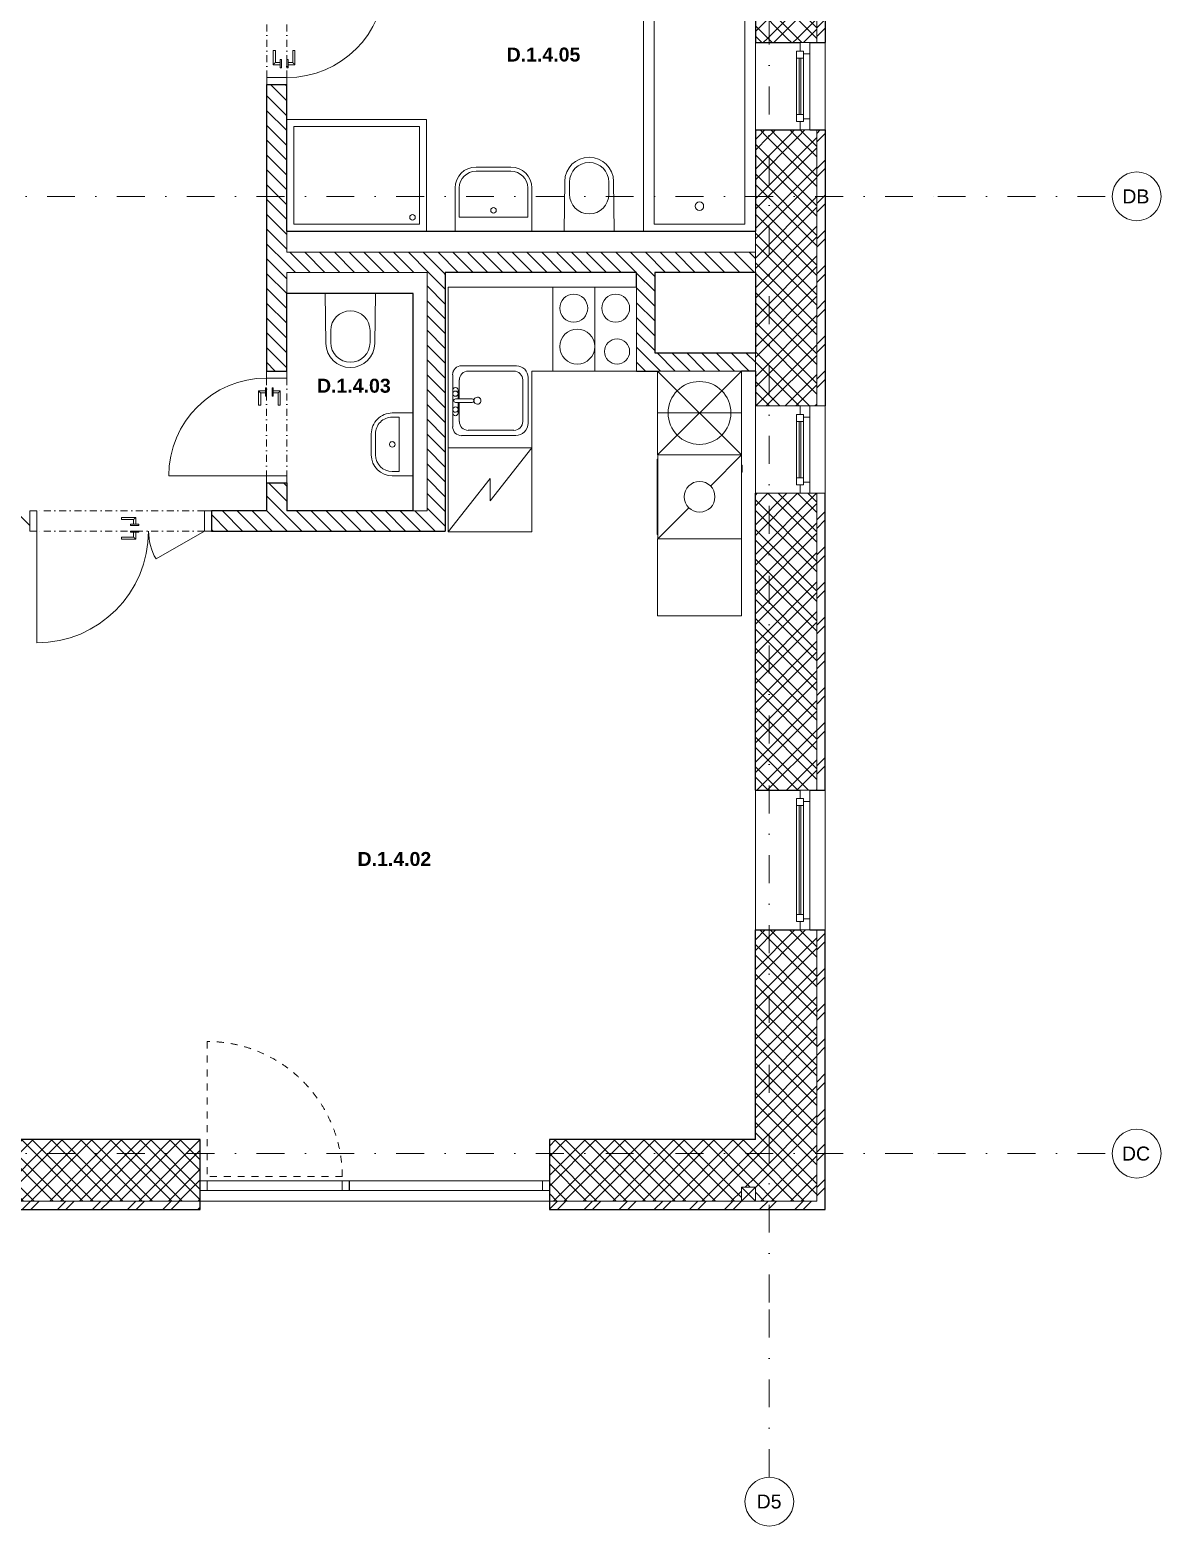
# Model space of a CAD drawing. Header units: millimetres. Extents: x -8379 to 24704, y 54514 to 72403.
# Drawn here: x 16603 to 24704, y 54514 to 65221 of the extents above; entities that cross this region are included whole.
import ezdxf

# ---------------------------------------------------------------- set-up
doc = ezdxf.new("R2010")
doc.units = ezdxf.units.MM
for name, pattern in [('HA_Dash_2mm-S1mm', [100, 50, -50]), ('HA_DashDot_10mm-S3mm', [500, 200, -150, 0, -150]), ('HA_DashDot_2_2mm-S0_6mm', [110, 50, -30, 0, -30])]:
    doc.linetypes.add(name, pattern=pattern)
for name, color, linetype, lineweight in [('A-AREA-____-IDEN', 252, 'Continuous', 9), ('A-DOOR-____-MCUT', 252, 'HA_DashDot_2_2mm-S0_6mm', 9), ('A-DOOR-____-OTLN', 252, 'Continuous', 9), ('A-DOOR-FRAM-MCUT', 252, 'Continuous', 9), ('A-FLOR-____-OTLN', 252, 'Continuous', 9), ('A-GENM-____-OTLN', 252, 'Continuous', 9), ('A-GLAZ-____-MCUT', 252, 'Continuous', 5), ('A-GLAZ-____-OTLN', 252, 'Continuous', 5), ('A-GLAZ-CURT-MCUT', 252, 'Continuous', 5), ('A-GLAZ-CURT-OTLN', 252, 'Continuous', 5), ('A-GLAZ-CWMG-MCUT', 252, 'Continuous', 5), ('A-GLAZ-CWMG-OTLN', 252, 'Continuous', 5), ('A-WALL-____-MCUT', 252, 'Continuous', 25), ('A-WALL-____-OTLN', 252, 'Continuous', 9), ('A-WALL-____-PATT', 252, 'Continuous', 25), ('E-ELEC-FIXT-OTLN', 252, 'Continuous', 9), ('I-WALL-____-MCUT', 252, 'Continuous', 25), ('I-WALL-____-OTLN', 252, 'Continuous', 9), ('M-HVAC-DUCT-OTLN', 252, 'Continuous', 9), ('P-SANR-FIXT-OTLN', 252, 'Continuous', 9), ('Q-CASE-____-OTLN', 252, 'Continuous', 9), ('Q-SPCQ-____-OTLN', 252, 'Continuous', 9), ('S-GRID-____-IDEN', 252, 'Continuous', 9), ('S-GRID-____-OTLN', 252, 'Continuous', 5)]:
    doc.layers.add(name, color=color, linetype=linetype, lineweight=lineweight)
doc.styles.add('Arial', font='arial.ttf', dxfattribs={"height": 100})
doc.styles.add('Arial_B', font='arialbd.ttf', dxfattribs={"height": 100})
pattern_1 = [(45, (0, 0), (-106.06602, 106.06602), []), (45, (75, 0), (-106.06602, 106.06602), []), (315, (0, 0), (106.06602, 106.06602), []), (315, (75, 0), (106.06602, 106.06602), [])]
pattern_2 = [(135, (0, 0), (-53.03301, -53.03301), [])]
pattern_3 = [(45, (0, 0), (-125.7236, 125.7236), []), (45, (0, 190.5), (-125.7236, 125.7236), [])]

# ---------------------------------------------------------------- blocks, each defined once
blk = doc.blocks.new('HA_DR_Single_Swing_Solid - In_700x2100-1516377-UDL_1NP-D')
at = {"layer": 'A-DOOR-____-MCUT'}
for p, q in [((-350, 72), (350, 72)), ((-350, -73), (350, -73))]:
    blk.add_line(p, q, dxfattribs=at)
at = {"layer": 'A-DOOR-____-OTLN'}
for p, q in [((-258, 25), (-258, -25)), ((-155, 25), (-258, 25)), ((-243, -25), (-243, 10)), ((-243, 10), (-155, 10)), ((-155, 25), (-155, 10)), ((-280, -25), (-220, -25)), ((-280, -25), (-280, -33)), ((-220, -33), (-280, -33)), ((-280, -73), (-220, -73)), ((-280, -73), (-280, -81)), ((-220, -81), (-280, -81)), ((-258, -81), (-258, -130)), ((-243, -115), (-243, -81)), ((-220, -33), (-220, -25)), ((-220, -81), (-220, -73)), ((-258, -130), (-155, -130)), ((-155, -115), (-243, -115)), ((-155, -115), (-155, -130))]:
    blk.add_line(p, q, dxfattribs=at)
at = {"layer": 'A-DOOR-____-OTLN', "lineweight": 5}
blk.add_line((350, -773), (350, -73), dxfattribs=at)
blk.add_arc((350, -73), 700, 180, 270, dxfattribs=at)
at = {"layer": 'A-DOOR-____-OTLN'}
for points in [[(-243, 10), (-243, 10), (-243, 10), (-243, 11), (-243, 11), (-244, 11), (-244, 12), (-245, 12), (-245, 13), (-246, 14), (-247, 14), (-247, 15), (-248, 15), (-248, 16), (-249, 16), (-249, 17), (-250, 17), (-250, 18), (-250, 18), (-251, 18), (-251, 19), (-252, 19), (-252, 20), (-253, 20), (-253, 21), (-254, 21), (-254, 22), (-255, 22), (-255, 23), (-256, 23), (-256, 24), (-257, 24), (-257, 24), (-257, 25), (-258, 25), (-258, 25)], [(-258, -130), (-258, -130), (-257, -130), (-257, -129), (-257, -129), (-256, -129), (-256, -128), (-255, -128), (-255, -127), (-254, -126), (-253, -126), (-253, -125), (-252, -125), (-252, -124), (-251, -124), (-251, -123), (-250, -123), (-250, -122), (-250, -122), (-249, -122), (-249, -121), (-248, -121), (-248, -120), (-247, -120), (-247, -119), (-246, -119), (-246, -118), (-245, -118), (-245, -117), (-244, -117), (-244, -116), (-243, -116), (-243, -116), (-243, -115), (-243, -115), (-243, -115)]]:
    blk.add_open_spline(points, degree=3, knots=[0, 0, 0, 0, 0.083333, 0.125, 0.166667, 0.208333, 0.229167, 0.25, 0.291667, 0.333333, 0.354167, 0.375, 0.395833, 0.416667, 0.4375, 0.458333, 0.479167, 0.5, 0.520833, 0.541667, 0.5625, 0.583333, 0.604167, 0.625, 0.645833, 0.666667, 0.6875, 0.708333, 0.75, 0.770833, 0.791667, 0.833333, 0.875, 0.916667, 1, 1, 1, 1], dxfattribs=at)
at = {"layer": 'A-DOOR-FRAM-MCUT'}
for p, q in [((-350, 72), (-400, 72)), ((-400, 72), (-400, -73)), ((-350, -73), (-350, 72)), ((400, 72), (350, 72)), ((350, 72), (350, -73)), ((400, -73), (400, 72)), ((-400, -73), (-350, -73)), ((350, -73), (400, -73))]:
    blk.add_line(p, q, dxfattribs=at)
blk = doc.blocks.new('HA_DR_Double_Swing_Solid - In_1200x2100_800-1517788-UDL_1NP-D')
at = {"layer": 'A-DOOR-____-MCUT'}
for p, q in [((-600, 72), (600, 72)), ((-600, -73), (600, -73))]:
    blk.add_line(p, q, dxfattribs=at)
at = {"layer": 'A-DOOR-____-OTLN', "lineweight": 5}
for p, q in [((600, 872), (600, 72)), ((-254, 272), (-600, 72))]:
    blk.add_line(p, q, dxfattribs=at)
at = {"layer": 'A-DOOR-____-OTLN'}
for p, q in [((-108, 130), (-108, 80)), ((-5, 130), (-108, 130)), ((-93, 80), (-93, 115)), ((-93, 115), (-5, 115)), ((-5, 130), (-5, 115)), ((-130, 80), (-70, 80)), ((-130, 80), (-130, 72)), ((-70, 72), (-130, 72)), ((-130, 32), (-70, 32)), ((-130, 32), (-130, 24)), ((-70, 24), (-130, 24)), ((-108, 24), (-108, -25)), ((-93, -10), (-93, 24)), ((-70, 72), (-70, 80)), ((-70, 24), (-70, 32)), ((-108, -25), (-5, -25)), ((-5, -10), (-93, -10)), ((-5, -10), (-5, -25))]:
    blk.add_line(p, q, dxfattribs=at)
at = {"layer": 'A-DOOR-____-OTLN', "lineweight": 5}
for centre, radius, start, end in [((600, 72), 800, 90, 180), ((-600, 72), 400, 360, 30)]:
    blk.add_arc(centre, radius, start, end, dxfattribs=at)
at = {"layer": 'A-DOOR-____-OTLN'}
for points in [[(-93, 115), (-93, 115), (-93, 115), (-93, 116), (-93, 116), (-94, 116), (-94, 117), (-95, 117), (-95, 118), (-96, 119), (-97, 119), (-97, 120), (-98, 120), (-98, 121), (-99, 121), (-99, 122), (-100, 122), (-100, 123), (-100, 123), (-101, 123), (-101, 124), (-102, 124), (-102, 125), (-103, 125), (-103, 126), (-104, 126), (-104, 127), (-105, 127), (-105, 128), (-106, 128), (-106, 129), (-107, 129), (-107, 129), (-107, 130), (-108, 130), (-108, 130)], [(-108, -25), (-108, -25), (-107, -25), (-107, -24), (-107, -24), (-106, -24), (-106, -23), (-105, -23), (-105, -22), (-104, -21), (-103, -21), (-103, -20), (-102, -20), (-102, -19), (-101, -19), (-101, -18), (-100, -18), (-100, -17), (-100, -17), (-99, -17), (-99, -16), (-98, -16), (-98, -15), (-97, -15), (-97, -14), (-96, -14), (-96, -13), (-95, -13), (-95, -12), (-94, -12), (-94, -11), (-93, -11), (-93, -11), (-93, -10), (-93, -10), (-93, -10)]]:
    blk.add_open_spline(points, degree=3, knots=[0, 0, 0, 0, 0.083333, 0.125, 0.166667, 0.208333, 0.229167, 0.25, 0.291667, 0.333333, 0.354167, 0.375, 0.395833, 0.416667, 0.4375, 0.458333, 0.479167, 0.5, 0.520833, 0.541667, 0.5625, 0.583333, 0.604167, 0.625, 0.645833, 0.666667, 0.6875, 0.708333, 0.75, 0.770833, 0.791667, 0.833333, 0.875, 0.916667, 1, 1, 1, 1], dxfattribs=at)
at = {"layer": 'A-DOOR-FRAM-MCUT'}
for p, q in [((-650, -73), (-650, 72)), ((-650, 72), (-600, 72)), ((-600, 72), (-600, -73)), ((600, 72), (650, 72)), ((600, -73), (600, 72)), ((650, 72), (650, -73)), ((-600, -73), (-650, -73)), ((650, -73), (600, -73))]:
    blk.add_line(p, q, dxfattribs=at)
blk = doc.blocks.new('HA_WD_SinglePanel - 1000x1500-1388170-UDL_1NP-D')
at = {"layer": 'A-GLAZ-____-MCUT'}
for p, q in [((-500, 170), (-500, 100)), ((-420, 170), (-500, 170)), ((-440, 75), (-440, 125)), ((-440, 125), (-390, 125)), ((-420, 125), (-420, 170)), ((-390, 125), (-390, 75)), ((390, 75), (390, 125)), ((390, 125), (440, 125)), ((500, 170), (420, 170)), ((420, 170), (420, 125)), ((440, 125), (440, 75)), ((500, 100), (500, 170)), ((-500, 100), (-440, 100)), ((-390, 75), (-440, 75)), ((390, 105), (-390, 105)), ((390, 95), (-390, 95)), ((440, 75), (390, 75)), ((440, 100), (500, 100))]:
    blk.add_line(p, q, dxfattribs=at)
at = {"layer": 'A-GLAZ-____-OTLN'}
for p, q in [((440, 125), (-440, 125)), ((-440, 75), (-440, 125)), ((420, 170), (-420, 170)), ((390, 125), (-390, 125)), ((440, 125), (440, 75)), ((-440, 75), (440, 75)), ((390, 75), (-390, 75))]:
    blk.add_line(p, q, dxfattribs=at)
blk = doc.blocks.new('HA_WD_SinglePanel - 625x1000-1388367-UDL_1NP-D')
at = {"layer": 'A-GLAZ-____-MCUT'}
for p, q in [((-313, 170), (-313, 100)), ((-233, 170), (-313, 170)), ((-253, 75), (-253, 125)), ((-253, 125), (-203, 125)), ((-233, 125), (-233, 170)), ((-203, 125), (-203, 75)), ((202, 75), (202, 125)), ((202, 125), (252, 125)), ((312, 170), (232, 170)), ((232, 170), (232, 125)), ((252, 125), (252, 75)), ((312, 100), (312, 170)), ((-313, 100), (-253, 100)), ((-203, 75), (-253, 75)), ((202, 105), (-203, 105)), ((202, 95), (-203, 95)), ((252, 75), (202, 75)), ((252, 100), (312, 100))]:
    blk.add_line(p, q, dxfattribs=at)
at = {"layer": 'A-GLAZ-____-OTLN'}
for p, q in [((252, 125), (-253, 125)), ((-253, 75), (-253, 125)), ((232, 170), (-233, 170)), ((202, 125), (-203, 125)), ((252, 125), (252, 75)), ((-253, 75), (252, 75)), ((202, 75), (-203, 75))]:
    blk.add_line(p, q, dxfattribs=at)
blk = doc.blocks.new('ABMV_Toilet_WallHung - Default-1458606-UDL_1NP-D')
at = {"layer": 'A-GENM-____-OTLN'}
for p, q in [((-50, 432), (-55, 75)), ((305, 75), (300, 432)), ((-16, 426), (-16, 340)), ((266, 340), (266, 426))]:
    blk.add_line(p, q, dxfattribs=at)
for centre, radius, start, end in [((125, 430), 175, 0.7323, 179.2677), ((125, 426), 141, 0, 180), ((125, 340), 141, 180, 360)]:
    blk.add_arc(centre, radius, start, end, dxfattribs=at)
blk = doc.blocks.new('ABMV_WashBasin_Generic - 550x460-1458630-UDL_1NP-D')
at = {"layer": 'P-SANR-FIXT-OTLN'}
for p, q in [((250, 535), (0, 535)), ((0, 505), (250, 505)), ((-150, 385), (-150, 75)), ((-120, 175), (-120, 385)), ((370, 385), (370, 175)), ((400, 75), (400, 385)), ((370, 175), (-120, 175))]:
    blk.add_line(p, q, dxfattribs=at)
for centre, radius, start, end in [((0, 385), 150, 90, 180), ((0, 385), 120, 90, 180), ((250, 385), 150, 360, 90), ((250, 385), 120, 360, 90), ((125, 225), 20, 90, 270), ((125, 225), 20, 270, 90)]:
    blk.add_arc(centre, radius, start, end, dxfattribs=at)
blk = doc.blocks.new('ABMV_ShowerBasin_Generic - 800x1000-1410695-UDL_1NP-D')
at = {"layer": 'P-SANR-FIXT-OTLN'}
for p, q in [((0, 0), (0, -800)), ((0, -800), (0, 0)), ((950, -50), (50, -50)), ((50, -50), (50, -750)), ((50, -50), (50, -750)), ((950, -50), (50, -50)), ((950, -750), (950, -50)), ((950, -750), (950, -50)), ((0, -800), (1000, -800)), ((0, -800), (1000, -800)), ((50, -750), (950, -750)), ((50, -750), (950, -750))]:
    blk.add_line(p, q, dxfattribs=at)
blk.add_circle((100, -100), 20, dxfattribs=at)
blk = doc.blocks.new('ABMV_Bathtub_Generic - 800x1700-1406311-UDL_1NP-D')
at = {"layer": 'P-SANR-FIXT-OTLN'}
for p, q in [((0, 0), (0, 1700)), ((0, 1700), (800, 1700)), ((0, 1700), (800, 1700)), ((0, 1700), (0, 0)), ((75, 50), (75, 1625)), ((75, 1625), (725, 1625)), ((75, 1625), (725, 1625)), ((75, 50), (75, 1625)), ((725, 1625), (725, 50)), ((725, 1625), (725, 50)), ((725, 50), (75, 50)), ((725, 50), (75, 50))]:
    blk.add_line(p, q, dxfattribs=at)
blk.add_circle((400, 180), 30, dxfattribs=at)
blk = doc.blocks.new('R_bathroom_washing_machine - 600x600x900-1420533-UDL_1NP-D')
at = {"layer": 'E-ELEC-FIXT-OTLN'}
for p, q in [((78, 3), (678, 3)), ((78, -597), (78, 3)), ((78, 3), (300, -219)), ((108, 8), (648, 8)), ((108, 8), (108, 3)), ((648, 3), (648, 8)), ((455, -374), (678, -597)), ((678, -597), (78, -597)), ((555, -597), (555, -602)), ((572, -602), (555, -602)), ((572, -597), (572, -602)), ((580, -602), (572, -602)), ((587, -602), (580, -602)), ((587, -602), (587, -597)), ((605, -602), (587, -602)), ((605, -602), (605, -597))]:
    blk.add_line(p, q, dxfattribs=at)
blk.add_circle((378, -297), 110, dxfattribs=at)
blk = doc.blocks.new('Lednice_Mraznička_ADNS - Lednice 600x600x1800-V5-UDL_1NP-D')
at = {"layer": 'Q-SPCQ-____-OTLN'}
for p, q in [((-300, 300), (300, 300)), ((-300, -300), (-300, 300)), ((80, 0), (-300, 300)), ((300, 300), (300, -300)), ((-80, 0), (80, 0)), ((300, -300), (-80, 0)), ((300, -300), (-300, -300))]:
    blk.add_line(p, q, dxfattribs=at)
blk = doc.blocks.new('Kuchyňská_linka_myčka_ADNS - Myčka-1417145-UDL_1NP-D')
at = {"layer": 'Q-SPCQ-____-OTLN'}
for p, q in [((300, 300), (-300, 300)), ((-300, 300), (-300, -300)), ((300, 300), (-300, -300)), ((-300, 300), (300, -300)), ((300, 300), (-300, 300)), ((-300, 300), (-300, 0)), ((300, -300), (300, 300)), ((300, 0), (300, 300)), ((-300, 0), (300, 0)), ((-300, -300), (300, -300))]:
    blk.add_line(p, q, dxfattribs=at)
blk.add_circle((0, 0), 225, dxfattribs=at)
blk = doc.blocks.new('Skříňka se dřezem_ pravoúhlá - 500 x 440mm-1420560-UDL_1NP-D')
at = {"layer": 'P-SANR-FIXT-OTLN'}
for p, q in [((-234, 117), (-234, -271)), ((-234, 117), (-234, -271)), ((202, 180), (-171, 180)), ((202, 180), (-171, 180)), ((3, 133), (-133, 133)), ((92, 180), (-73, 180)), ((-73, 142), (3, 142)), ((3, 161), (3, 40)), ((28, 161), (28, 40)), ((28, 142), (92, 142)), ((164, 133), (28, 133)), ((266, -276), (266, 117)), ((266, -276), (266, 117)), ((-196, 69), (-196, -258)), ((228, -258), (228, 69)), ((-145, -360), (181, -360)), ((-145, -360), (181, -360)), ((-133, -322), (164, -322))]:
    blk.add_line(p, q, dxfattribs=at)
for centre, radius, start, end in [((-171, 117), 63.5, 90, 180), ((-171, 117), 63.5, 90, 180), ((-133, 69), 63.5, 90, 180), ((-73, 161), 19, 90, 270), ((-48, 161), 19, 360, 180), ((-48, 161), 19, 180, 0), ((16, 161), 12.7, 360, 180), ((66, 161), 19, 360, 180), ((66, 161), 19, 180, 360), ((92, 161), 19, 270, 90), ((164, 69), 63.5, 0, 90), ((202, 117), 63.5, 0, 90), ((202, 117), 63.5, 360, 90), ((16, 3), 25.4, 360, 180), ((16, 3), 25.4, 180, 0), ((16, 40), 12.7, 180, 0), ((-145, -271), 88.9, 180, 270), ((-145, -271), 88.9, 180, 270), ((-133, -258), 63.5, 180, 270), ((164, -258), 63.5, 270, 0), ((181, -276), 84.4, 270, 0), ((181, -276), 84.4, 270, 0)]:
    blk.add_arc(centre, radius, start, end, dxfattribs=at)
blk = doc.blocks.new('Kuchyňská_linka_sporák_ADNS - 600x600x800-1417149-UDL_1NP-D')
at = {"layer": 'Q-SPCQ-____-OTLN'}
for p, q in [((600, 600), (0, 600)), ((0, 600), (0, 0)), ((600, 600), (0, 600)), ((0, 600), (0, 300)), ((600, 0), (600, 600)), ((600, 300), (600, 600)), ((0, 300), (600, 300)), ((0, 0), (600, 0))]:
    blk.add_line(p, q, dxfattribs=at)
for centre, radius in [((175, 425), 125), ((450, 450), 100), ((140, 140), 90), ((450, 150), 100)]:
    blk.add_circle(centre, radius, dxfattribs=at)
blk = doc.blocks.new('Casework 9 - Casework 6-1463978-UDL_1NP-D')
at = {"layer": 'Q-CASE-____-OTLN'}
for p, q in [((20348, 63380), (19598, 63380)), ((19598, 63380), (19598, 62230)), ((20198, 62230), (20198, 62780)), ((20198, 62780), (20348, 62780)), ((21098, 61580), (21098, 61029)), ((21698, 61029), (21698, 61580)), ((21098, 61029), (21698, 61029))]:
    blk.add_line(p, q, dxfattribs=at)
blk = doc.blocks.new('Systémový panel - Sklo-1481686-UDL_1NP-D')
at = {"layer": 'A-GLAZ-CURT-MCUT'}
for p, q in [((691, 70), (-691, 70)), ((-691, 70), (-691, 0)), ((-691, 0), (691, 0)), ((691, 0), (691, 70))]:
    blk.add_line(p, q, dxfattribs=at)
blk = doc.blocks.new('Obdélníková příčel - 50x70mm EXT-1479396-UDL_1NP-D')
at = {"layer": 'A-GLAZ-CWMG-MCUT'}
for p, q in [((-50, 0), (0, 0)), ((-50, -70), (-50, 0)), ((0, 0), (0, -70)), ((0, -70), (-50, -70))]:
    blk.add_line(p, q, dxfattribs=at)
blk = doc.blocks.new('Obdélníková příčel - 50x70mm EXT-1479397-UDL_1NP-D')
at = {"layer": 'A-GLAZ-CWMG-MCUT'}
for p, q in [((0, 0), (-50, 0)), ((-50, 0), (-50, -70)), ((0, -70), (0, 0)), ((-50, -70), (0, -70))]:
    blk.add_line(p, q, dxfattribs=at)
blk = doc.blocks.new('ABMV_CW_Single_Swing_Generic - Ex_Glass_SKLOPNE-1529249-UDL_1NP-D')
at = {"layer": 'A-DOOR-____-OTLN', "linetype": 'HA_Dash_2mm-S1mm', "lineweight": 5}
for p in [(-484, -30), (484, -997)]:
    blk.add_line(p, (484, -30), dxfattribs=at)
blk.add_arc((484, -30), 967, 180, 270, dxfattribs=at)
blk = doc.blocks.new('Obdélníková příčel - 50x70mm EXT-1481680-UDL_1NP-D')
at = {"layer": 'A-GLAZ-CWMG-OTLN'}
for p, q in [((17873, 56985), (18840, 56985)), ((17873, 56915), (18840, 56915))]:
    blk.add_line(p, q, dxfattribs=at)
blk = doc.blocks.new('Obdélníková příčel - 50x70mm EXT-1479394-UDL_1NP-D')
at = {"layer": 'A-GLAZ-CWMG-MCUT'}
for p, q in [((-25, 0), (25, 0)), ((-25, -70), (-25, 0)), ((25, 0), (25, -70)), ((25, -70), (-25, -70))]:
    blk.add_line(p, q, dxfattribs=at)
blk = doc.blocks.new('ABMV_WashBasin_Generic - 450x300-1459805-UDL_1NP-D')
at = {"layer": 'P-SANR-FIXT-OTLN'}
for p, q in [((200, 350), (50, 350)), ((50, 320), (200, 320)), ((-100, 200), (-100, 50)), ((-70, 150), (-70, 200)), ((320, 150), (-70, 150)), ((320, 200), (320, 150)), ((350, 50), (350, 200))]:
    blk.add_line(p, q, dxfattribs=at)
for centre, radius, start, end in [((50, 200), 150, 90, 180), ((200, 200), 150, 360, 90), ((50, 200), 120, 90, 180), ((125, 200), 20, 90, 270), ((125, 200), 20, 270, 90), ((200, 200), 120, 360, 90)]:
    blk.add_arc(centre, radius, start, end, dxfattribs=at)
blk = doc.blocks.new('Grid - Radius 3_5mm-353793-UDL_1NP-D')
at = {"layer": 'S-GRID-____-IDEN'}
blk.add_circle((0, 0), 3.5, dxfattribs=at)

msp = doc.modelspace()

# ---------------------------------------------------------------- hatches: boundary and pattern name
at = {"layer": 'A-WALL-____-PATT', "lineweight": 5}
h = msp.add_hatch(dxfattribs=at)
h.set_pattern_fill('FP_4', color=256, style=0, pattern_type=2)
h.set_pattern_definition(pattern_3)
h.paths.add_polyline_path([(22298, 56780), (22298, 58780), (22238, 58780), (22238, 56780)])
h.paths.add_polyline_path([(22238, 59780), (22298, 59780), (22298, 61905), (22238, 61905)])
h.paths.add_polyline_path([(22298, 62530), (22298, 64457), (22238, 64457), (22238, 62530)])
h.paths.add_polyline_path([(22298, 65157), (22298, 65880), (22238, 65880), (22238, 65157)])
h.paths.add_polyline_path([(22298, 66880), (22298, 69170), (22238, 69170), (22238, 66880)])
h = msp.add_hatch(dxfattribs=at)
h.set_pattern_fill('FP_1', color=256, style=0, pattern_type=2)
h.set_pattern_definition(pattern_1)
h.paths.add_polyline_path([(22238, 56840), (22238, 58780), (21798, 58780), (21798, 56840)])
h.paths.add_polyline_path([(22143, 59780), (22238, 59780), (22238, 61905), (21798, 61905), (21798, 59780), (22118, 59780)])
h.paths.add_polyline_path([(21798, 62530), (22238, 62530), (22238, 64457), (21798, 64457), (21798, 62780)])
h.paths.add_polyline_path([(21798, 65157), (22238, 65157), (22238, 65880), (21798, 65880), (21798, 65730)])
h.paths.add_polyline_path([(22238, 66880), (22238, 68730), (21798, 68730), (21798, 66880), (22188, 66880)])
h = msp.add_hatch(dxfattribs=at)
h.set_pattern_fill('FP_3', color=256, style=0, pattern_type=2)
h.set_pattern_definition(pattern_2)
h.paths.add_polyline_path([(18443, 61780), (18443, 61980), (18298, 61980), (18298, 61780)])
h.paths.add_polyline_path([(18298, 62780), (18443, 62780), (18443, 64830), (18298, 64830), (18298, 62785)])
h.paths.add_polyline_path([(18443, 65630), (18443, 65730), (18298, 65730), (18298, 65630)])
h = msp.add_hatch(dxfattribs=at)
h.set_pattern_fill('FP_1', color=256, style=0, pattern_type=2)
h.set_pattern_definition(pattern_1)
h.paths.add_polyline_path([(22238, 64457), (22238, 64505), (21798, 64505), (21798, 64457), (22098, 64457)])
h.paths.add_polyline_path([(22118, 65130), (22238, 65130), (22238, 65157), (21798, 65157), (21798, 65130), (22098, 65130)])
h = msp.add_hatch(dxfattribs=at)
h.set_pattern_fill('FP_4', color=256, style=0, pattern_type=2)
h.set_pattern_definition(pattern_3)
h.paths.add_polyline_path([(22238, 64457), (22298, 64457), (22298, 64505), (22238, 64505)])
h.paths.add_polyline_path([(22238, 65130), (22298, 65130), (22298, 65157), (22238, 65157)])
h = msp.add_hatch(dxfattribs=at)
h.set_pattern_fill('FP_3', color=256, style=0, pattern_type=2)
h.set_pattern_definition(pattern_2)
h.paths.add_polyline_path([(20175, 63485), (21798, 63485), (21798, 63630), (18443, 63630), (18443, 63485), (19578, 63485)])
h = msp.add_hatch(dxfattribs=at)
h.set_pattern_fill('FP_3', color=256, style=0, pattern_type=2)
h.set_pattern_definition(pattern_2)
h.paths.add_polyline_path([(19448, 61780), (19578, 61780), (19578, 63485), (19448, 63485), (19448, 61957)])
h = msp.add_hatch(dxfattribs=at)
h.set_pattern_fill('FP_3', color=256, style=0, pattern_type=2)
h.set_pattern_definition(pattern_2)
h.paths.add_polyline_path([(20948, 62780), (21078, 62780), (21078, 63485), (20948, 63485), (20948, 63060)])
h = msp.add_hatch(dxfattribs=at)
h.set_pattern_fill('FP_3', color=256, style=0, pattern_type=2)
h.set_pattern_definition(pattern_2)
h.paths.add_polyline_path([(21798, 62780), (21798, 62910), (21078, 62910), (21078, 62780), (21698, 62780)])
h = msp.add_hatch(dxfattribs=at)
h.set_pattern_fill('FP_3', color=256, style=0, pattern_type=2)
h.set_pattern_definition(pattern_2)
h.paths.add_polyline_path([(18251, 61635), (19578, 61635), (19578, 61780), (17903, 61780), (17903, 61635)])
h.paths.add_polyline_path([(16503, 61635), (16603, 61635), (16603, 61780), (16503, 61780)])
h = msp.add_hatch(dxfattribs=at)
h.set_pattern_fill('FP_1', color=256, style=0, pattern_type=2)
h.set_pattern_definition(pattern_1)
h.paths.add_polyline_path([(3323, 56840), (4823, 56840), (4823, 57280), (3323, 57280)])
h.paths.add_polyline_path([(-5202, 56840), (-3802, 56840), (-3802, 57280), (-5742, 57280), (-5742, 56840), (-5302, 56840), (-5302, 56939), (-5202, 56939)])
h.paths.add_polyline_path([(-197, 56840), (-197, 56939), (-97, 56939), (-97, 56840), (823, 56840), (823, 57280), (-1302, 57280), (-1302, 56840)])
h.paths.add_polyline_path([(7568, 56840), (7568, 56939), (7668, 56939), (7668, 56840), (9198, 56840), (9198, 57280), (7323, 57280), (7323, 56840)])
h.paths.add_polyline_path([(20323, 56840), (21698, 56840), (21698, 56939), (21798, 56939), (21798, 57280), (20323, 57280)])
h.paths.add_polyline_path([(15948, 56840), (15948, 56939), (16048, 56939), (16048, 56840), (17823, 56840), (17823, 57280), (15698, 57280), (15698, 56840)])
h.paths.add_polyline_path([(13198, 56840), (13198, 57280), (11698, 57280), (11698, 56840)])
h = msp.add_hatch(dxfattribs=at)
h.set_pattern_fill('FP_4', color=256, style=0, pattern_type=2)
h.set_pattern_definition(pattern_3)
h.paths.add_polyline_path([(-5302, 56780), (-3802, 56780), (-3802, 56840), (-5802, 56840), (-5802, 56780)])
h.paths.add_polyline_path([(4823, 56780), (4823, 56840), (3323, 56840), (3323, 56780)])
h.paths.add_polyline_path([(7668, 56780), (9198, 56780), (9198, 56840), (7323, 56840), (7323, 56780), (7568, 56780)])
h.paths.add_polyline_path([(-1302, 56780), (823, 56780), (823, 56840), (-1302, 56840)])
h.paths.add_polyline_path([(13198, 56780), (13198, 56840), (11698, 56840), (11698, 56780)])
h.paths.add_polyline_path([(17823, 56780), (17823, 56840), (15698, 56840), (15698, 56780), (16327, 56780)])
h.paths.add_polyline_path([(21698, 56780), (22238, 56780), (22238, 56840), (20323, 56840), (20323, 56780)])

# ---------------------------------------------------------------- linework, layer by layer
at = {"layer": 'A-FLOR-____-OTLN'}
msp.add_line((17823, 56840), (20323, 56840), dxfattribs=at)
at = {"layer": 'A-WALL-____-MCUT', "lineweight": 9}
for p, q in [((22238, 65130), (22238, 65880)), ((22238, 62530), (22238, 64505)), ((18443, 63780), (18443, 63630)), ((21798, 63485), (21798, 63780)), ((21798, 63630), (18443, 63630)), ((18443, 63485), (19448, 63485)), ((18443, 63335), (18443, 63485)), ((19448, 61780), (19448, 63485)), ((21798, 62780), (21798, 62910)), ((22238, 59780), (22238, 61905)), ((19448, 61780), (19348, 61780)), ((22238, 56840), (22238, 58780)), ((16048, 56840), (17823, 56840)), ((20323, 56840), (21698, 56840)), ((21798, 56840), (22238, 56840))]:
    msp.add_line(p, q, dxfattribs=at)
at = {"layer": 'A-WALL-____-MCUT'}
for p, q in [((21798, 65730), (21798, 65130)), ((21798, 65130), (22118, 65130)), ((22188, 65130), (22238, 65130)), ((21798, 64505), (21798, 63780)), ((21798, 64505), (22118, 64505)), ((22188, 64505), (22238, 64505)), ((21798, 63485), (21798, 62910)), ((21798, 62780), (21798, 62530)), ((21798, 59780), (21798, 61905)), ((21798, 59780), (22118, 59780)), ((22188, 59780), (22238, 59780)), ((21798, 57280), (21798, 58780)), ((21798, 58780), (22118, 58780)), ((22188, 58780), (22238, 58780)), ((17823, 57280), (16503, 57280)), ((17823, 56840), (17823, 57280)), ((21798, 57280), (20323, 57280)), ((20323, 57280), (20323, 56840))]:
    msp.add_line(p, q, dxfattribs=at)
at = {"layer": 'A-WALL-____-OTLN'}
for p, q in [((21798, 64505), (21798, 65130)), ((21798, 61905), (21798, 62530)), ((21798, 62530), (22118, 62530)), ((22188, 62530), (22238, 62530)), ((21798, 61905), (22118, 61905)), ((22188, 61905), (22238, 61905)), ((21798, 58780), (21798, 59780))]:
    msp.add_line(p, q, dxfattribs=at)
at = {"layer": 'I-WALL-____-MCUT'}
for p, q in [((22298, 65880), (22298, 65130)), ((22238, 65130), (22298, 65130)), ((18298, 64830), (18298, 62780)), ((18298, 64830), (18443, 64830)), ((18443, 63780), (18443, 64830)), ((22238, 64505), (22298, 64505)), ((22298, 64505), (22298, 62530)), ((18443, 63780), (21798, 63780)), ((20948, 63485), (19578, 63485)), ((19578, 63485), (19578, 61635)), ((20948, 63380), (20948, 63485)), ((21798, 63485), (21078, 63485)), ((21078, 63485), (21078, 62910)), ((18443, 62780), (18443, 63335)), ((19348, 63335), (18443, 63335)), ((19348, 61780), (19348, 63335)), ((21078, 62910), (21798, 62910)), ((18298, 62780), (18443, 62780)), ((20948, 62780), (21098, 62780)), ((21798, 62780), (21698, 62780)), ((18298, 61980), (18298, 61780)), ((18298, 61980), (18443, 61980)), ((18443, 61980), (18443, 61780)), ((22298, 59780), (22298, 61905)), ((18298, 61780), (17903, 61780)), ((17903, 61780), (17903, 61635)), ((19348, 61780), (18443, 61780)), ((17903, 61635), (19578, 61635)), ((22238, 59780), (22298, 59780)), ((22238, 58780), (22298, 58780)), ((22298, 56780), (22298, 58780)), ((15698, 56780), (17823, 56780)), ((17823, 56780), (17823, 56840)), ((20323, 56840), (20323, 56780)), ((20323, 56780), (22298, 56780))]:
    msp.add_line(p, q, dxfattribs=at)
at = {"layer": 'I-WALL-____-OTLN'}
for p, q in [((22298, 65130), (22298, 64505)), ((22238, 62530), (22298, 62530)), ((22298, 62530), (22298, 61905)), ((22238, 61905), (22298, 61905)), ((22298, 59780), (22298, 58780))]:
    msp.add_line(p, q, dxfattribs=at)
at = {"layer": 'M-HVAC-DUCT-OTLN', "lineweight": 5}
for p, q in [((21698, 56939), (21798, 56839)), ((21698, 56839), (21798, 56939)), ((21698, 56939), (21798, 56939)), ((21698, 56839), (21698, 56939)), ((21798, 56939), (21798, 56839)), ((21798, 56839), (21698, 56839))]:
    msp.add_line(p, q, dxfattribs=at)
at = {"layer": 'S-GRID-____-OTLN', "linetype": 'HA_DashDot_10mm-S3mm', "lineweight": 9}
for p, q in [((21898, 56114), (21898, 70803)), ((-6779, 64030), (23104, 64030)), ((23104, 64030), (24354, 64030)), ((-6779, 57180), (23104, 57180)), ((23104, 57180), (24354, 57180)), ((21898, 54864), (21898, 56114))]:
    msp.add_line(p, q, dxfattribs=at)

# ---------------------------------------------------------------- block references
at = {"layer": 'A-DOOR-____-OTLN'}
for name, p, rotation in [('HA_DR_Single_Swing_Solid - In_700x2100-1516377-UDL_1NP-D', (18371, 65230), 90.00000000000026), ('HA_DR_Single_Swing_Solid - In_700x2100-1516377-UDL_1NP-D', (18371, 62380), 270.0000000000002), ('HA_DR_Double_Swing_Solid - In_1200x2100_800-1517788-UDL_1NP-D', (17253, 61707), 180), ('ABMV_CW_Single_Swing_Generic - Ex_Glass_SKLOPNE-1529249-UDL_1NP-D', (18357, 56985), 180)]:
    msp.add_blockref(name, p, dxfattribs=dict(at, rotation=rotation))
at = {"layer": 'A-GLAZ-____-OTLN', "rotation": 270}
for name, p in [('HA_WD_SinglePanel - 625x1000-1388367-UDL_1NP-D', (22018, 64817)), ('HA_WD_SinglePanel - 625x1000-1388367-UDL_1NP-D', (22018, 62217)), ('HA_WD_SinglePanel - 1000x1500-1388170-UDL_1NP-D', (22018, 59280))]:
    msp.add_blockref(name, p, dxfattribs=at)
at = {"layer": 'A-GLAZ-CURT-OTLN', "rotation": 180}
msp.add_blockref('Systémový panel - Sklo-1481686-UDL_1NP-D', (19582, 56985), dxfattribs=at)
at = {"layer": 'A-GLAZ-CWMG-OTLN', "extrusion": (0, 0, -1)}
for name, p in [('Obdélníková příčel - 50x70mm EXT-1479396-UDL_1NP-D', (-17823, 56985)), ('Obdélníková příčel - 50x70mm EXT-1479394-UDL_1NP-D', (-18865, 56985))]:
    msp.add_blockref(name, p, dxfattribs=at)
at = {"layer": 'A-GLAZ-CWMG-OTLN'}
for name, p in [('Obdélníková příčel - 50x70mm EXT-1481680-UDL_1NP-D', (0, 0)), ('Obdélníková příčel - 50x70mm EXT-1479397-UDL_1NP-D', (20323, 56985))]:
    msp.add_blockref(name, p, dxfattribs=at)
at = {"layer": 'E-ELEC-FIXT-OTLN', "rotation": 90.0000000000002}
msp.add_blockref('R_bathroom_washing_machine - 600x600x900-1420533-UDL_1NP-D', (21102, 61502), dxfattribs=at)
at = {"layer": 'P-SANR-FIXT-OTLN'}
for name, p in [('ABMV_Bathtub_Generic - 800x1700-1406311-UDL_1NP-D', (20998, 63780)), ('ABMV_Toilet_WallHung - Default-1458606-UDL_1NP-D', (20483, 63705)), ('ABMV_WashBasin_Generic - 550x460-1458630-UDL_1NP-D', (19798, 63705))]:
    msp.add_blockref(name, p, dxfattribs=at)
for name, p, rotation in [('ABMV_ShowerBasin_Generic - 800x1000-1410695-UDL_1NP-D', (19443, 63780), 180), ('ABMV_Toilet_WallHung - Default-1458606-UDL_1NP-D', (19023, 63410), 180), ('Skříňka se dřezem_ pravoúhlá - 500 x 440mm-1420560-UDL_1NP-D', (19811, 62552), 89.99999999999997), ('ABMV_WashBasin_Generic - 450x300-1459805-UDL_1NP-D', (19398, 62130), 89.99999999999993)]:
    msp.add_blockref(name, p, dxfattribs=dict(at, rotation=rotation))
at = {"layer": 'Q-CASE-____-OTLN'}
msp.add_blockref('Casework 9 - Casework 6-1463978-UDL_1NP-D', (0, 0), dxfattribs=at)
at = {"layer": 'Q-SPCQ-____-OTLN'}
for name, p, rotation in [('Kuchyňská_linka_sporák_ADNS - 600x600x800-1417149-UDL_1NP-D', (20948, 62780), 89.9999999999999), ('Lednice_Mraznička_ADNS - Lednice 600x600x1800-V5-UDL_1NP-D', (19898, 61930), 90.00000000000001)]:
    msp.add_blockref(name, p, dxfattribs=dict(at, rotation=rotation))
msp.add_blockref('Kuchyňská_linka_myčka_ADNS - Myčka-1417145-UDL_1NP-D', (21398, 62480), dxfattribs=at)
at = {"layer": 'S-GRID-____-IDEN', "xscale": 49.99999999999998, "yscale": 49.99999999999998, "zscale": 49.99999999999998, "rotation": 269.9999999999996}
for p in [(24529, 64030), (24529, 57180)]:
    msp.add_blockref('Grid - Radius 3_5mm-353793-UDL_1NP-D', p, dxfattribs=at)
at = {"layer": 'S-GRID-____-IDEN', "xscale": 49.99999999999998, "yscale": 49.99999999999998, "zscale": 49.99999999999998}
msp.add_blockref('Grid - Radius 3_5mm-353793-UDL_1NP-D', (21898, 54689), dxfattribs=at)

# ---------------------------------------------------------------- texts
at = {"layer": 'A-AREA-____-IDEN', "lineweight": 5, "char_height": 100, "width": 653.38, "attachment_point": 1, "style": 'Arial_B'}
for s, insert in [('D.1.4.05', (20017, 65095)), ('D.1.4.03', (18659, 62725)), ('D.1.4.02', (18949, 59338))]:
    msp.add_mtext(s, dxfattribs=dict(at, insert=insert))
at = {"layer": 'S-GRID-____-IDEN', "lineweight": 5, "char_height": 100, "attachment_point": 1, "style": 'Arial'}
for s, insert, width in [('DB', (24426, 64080), 240.51), ('DC', (24423, 57230), 248.52), ('D5', (21807, 54740), 220.46)]:
    msp.add_mtext(s, dxfattribs=dict(at, insert=insert, width=width))

doc.saveas('drawing.dxf')
